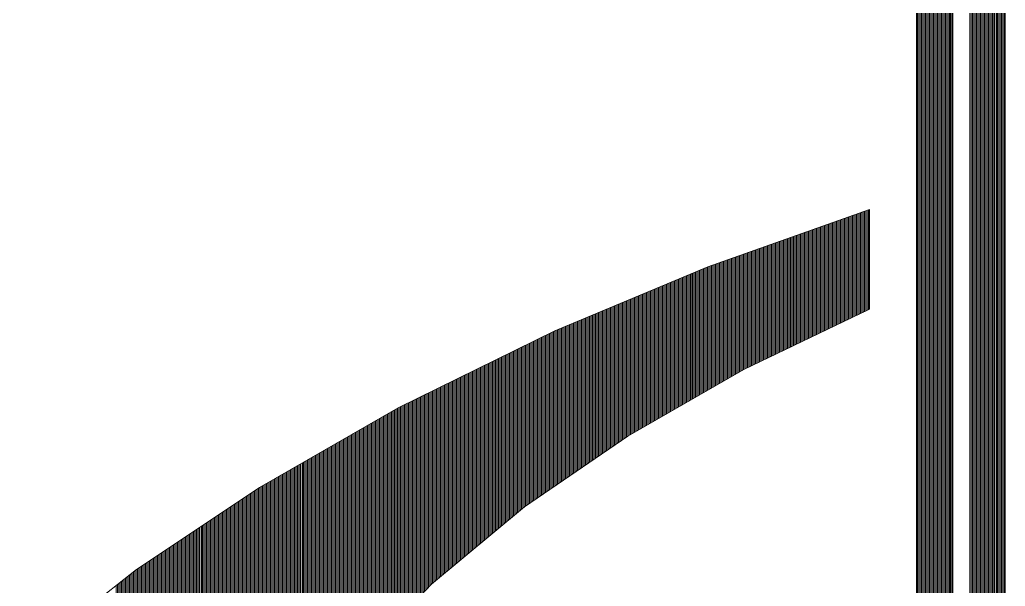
# Model space of a CAD drawing. Header units: millimetres. Extents: x -753 to 90, y 56274 to 56868.
# Drawn here: x -32.665 to -28.773, y 56343.199 to 56345.438 of the extents above; entities that cross this region are included whole.
import ezdxf

# ---------------------------------------------------------------- set-up
doc = ezdxf.new("R2010")
doc.units = ezdxf.units.MM
doc.linetypes.add('XKITLINE00', pattern=[0])
doc.layers.add('Outro tipo de objeto', color=7, linetype='Continuous', lineweight=0)

msp = doc.modelspace()

# ---------------------------------------------------------------- linework, layer by layer
at = {"layer": 'Outro tipo de objeto', "color": 5, "linetype": 'XKITLINE00', "lineweight": 0}
for p, q in [((-28.8139, 56338.9172), (-28.8139, 56351.4859)), ((-28.8086, 56338.9181), (-28.8086, 56351.4889)), ((-28.8034, 56338.919), (-28.8034, 56351.492)), ((-28.7982, 56338.9199), (-28.7982, 56351.495)), ((-28.7929, 56338.9208), (-28.7929, 56351.498)), ((-28.7877, 56338.9217), (-28.7877, 56351.5011)), ((-28.7824, 56338.9226), (-28.7824, 56351.5041)), ((-28.7772, 56338.9235), (-28.7772, 56351.5071)), ((-28.7733, 56351.5094), (-28.7733, 56338.9242)), ((-28.8821, 56338.9057), (-28.8821, 56351.4464)), ((-28.8769, 56338.9066), (-28.8769, 56351.4494)), ((-28.8716, 56338.9075), (-28.8716, 56351.4525)), ((-28.8664, 56338.9083), (-28.8664, 56351.4555)), ((-28.8611, 56338.9092), (-28.8611, 56351.4586)), ((-28.8559, 56338.9101), (-28.8559, 56351.4616)), ((-28.8506, 56338.911), (-28.8506, 56351.4646)), ((-28.8454, 56338.9118), (-28.8454, 56351.4677)), ((-28.8401, 56338.9127), (-28.8401, 56351.4707)), ((-28.8349, 56338.9136), (-28.8349, 56351.4737)), ((-28.8296, 56338.9145), (-28.8296, 56351.4768)), ((-28.8244, 56338.9154), (-28.8244, 56351.4798)), ((-28.8191, 56338.9163), (-28.8191, 56351.4828)), ((-28.9136, 56351.4282), (-28.9136, 56338.9006)), ((-28.9083, 56338.9014), (-28.9083, 56351.4312)), ((-28.9031, 56338.9023), (-28.9031, 56351.4343)), ((-28.8978, 56338.9031), (-28.8978, 56351.4373)), ((-28.8926, 56338.904), (-28.8926, 56351.4403)), ((-28.8874, 56338.9049), (-28.8874, 56351.4434)), ((-29.0152, 56338.8845), (-29.0152, 56351.3694)), ((-29.0099, 56338.8853), (-29.0099, 56351.3724)), ((-29.0047, 56338.8861), (-29.0047, 56351.3755)), ((-28.9994, 56338.8869), (-28.9994, 56351.3785)), ((-28.9942, 56338.8877), (-28.9942, 56351.3815)), ((-28.989, 56338.8885), (-28.989, 56351.3846)), ((-28.9837, 56338.8894), (-28.9837, 56351.3876)), ((-28.9798, 56351.3899), (-28.9798, 56338.89)), ((-29.0834, 56338.8742), (-29.0834, 56351.3299)), ((-29.0782, 56338.875), (-29.0782, 56351.333)), ((-29.0729, 56338.8758), (-29.0729, 56351.336)), ((-29.0677, 56338.8765), (-29.0677, 56351.339)), ((-29.0624, 56338.8773), (-29.0624, 56351.3421)), ((-29.0572, 56338.8781), (-29.0572, 56351.3451)), ((-29.0519, 56338.8789), (-29.0519, 56351.3481)), ((-29.0467, 56338.8797), (-29.0467, 56351.3512)), ((-29.0414, 56338.8805), (-29.0414, 56351.3542)), ((-29.0362, 56338.8813), (-29.0362, 56351.3573)), ((-29.0309, 56338.8821), (-29.0309, 56351.3603)), ((-29.0257, 56338.8829), (-29.0257, 56351.3633)), ((-29.0204, 56338.8837), (-29.0204, 56351.3664)), ((-29.1234, 56351.3068), (-29.1234, 56338.8684)), ((-29.1201, 56338.8665), (-29.1201, 56351.3087)), ((-29.1149, 56338.8696), (-29.1149, 56351.3117)), ((-29.1096, 56338.8703), (-29.1096, 56351.3147)), ((-29.1044, 56338.8711), (-29.1044, 56351.3178)), ((-29.0991, 56338.8719), (-29.0991, 56351.3208)), ((-29.0939, 56338.8727), (-29.0939, 56351.3239)), ((-29.0886, 56338.8734), (-29.0886, 56351.3269))]:
    msp.add_line(p, q, dxfattribs=at)
at = {"layer": 'Outro tipo de objeto', "color": 1, "linetype": 'XKITLINE00', "lineweight": 0}
for p, q in [((-29.9483, 56344.4611), (-29.3092, 56344.6875)), ((-29.3452, 56344.2765), (-29.3452, 56344.6747)), ((-29.3452, 56344.6747), (-29.3452, 56344.6747)), ((-29.34, 56344.2791), (-29.34, 56344.6766)), ((-29.3347, 56344.2816), (-29.3347, 56344.6784)), ((-29.3295, 56344.2841), (-29.3295, 56344.6803)), ((-29.3243, 56344.2866), (-29.3243, 56344.6821)), ((-29.319, 56344.2891), (-29.319, 56344.684)), ((-29.3138, 56344.2916), (-29.3138, 56344.6859)), ((-29.3138, 56344.6859), (-29.3138, 56344.6859)), ((-29.3092, 56344.6875), (-29.3092, 56344.2938)), ((-29.3092, 56344.6875), (-29.3092, 56344.2938)), ((-29.4554, 56344.2236), (-29.4554, 56344.6357)), ((-29.4502, 56344.2261), (-29.4502, 56344.6375)), ((-29.4502, 56344.6375), (-29.4502, 56344.6375)), ((-29.4449, 56344.2287), (-29.4449, 56344.6394)), ((-29.4397, 56344.2312), (-29.4397, 56344.6412)), ((-29.4344, 56344.2337), (-29.4344, 56344.6431)), ((-29.4292, 56344.2362), (-29.4292, 56344.645)), ((-29.4239, 56344.2387), (-29.4239, 56344.6468)), ((-29.4187, 56344.2413), (-29.4187, 56344.6487)), ((-29.4135, 56344.2438), (-29.4135, 56344.6505)), ((-29.4082, 56344.2463), (-29.4082, 56344.6524)), ((-29.403, 56344.2488), (-29.403, 56344.6543)), ((-29.3977, 56344.2513), (-29.3977, 56344.6561)), ((-29.3925, 56344.2539), (-29.3925, 56344.658)), ((-29.3872, 56344.2564), (-29.3872, 56344.6598)), ((-29.382, 56344.2589), (-29.382, 56344.6617)), ((-29.3767, 56344.2614), (-29.3767, 56344.6636)), ((-29.3715, 56344.2639), (-29.3715, 56344.6654)), ((-29.3662, 56344.2665), (-29.3662, 56344.6673)), ((-29.361, 56344.269), (-29.361, 56344.6691)), ((-29.3557, 56344.2715), (-29.3557, 56344.671)), ((-29.3505, 56344.274), (-29.3505, 56344.6728)), ((-29.5656, 56344.1707), (-29.5656, 56344.5966)), ((-29.5656, 56344.5966), (-29.5656, 56344.5966)), ((-29.5604, 56344.1732), (-29.5604, 56344.5985)), ((-29.5604, 56344.5985), (-29.5604, 56344.5985)), ((-29.5551, 56344.1758), (-29.5551, 56344.6004)), ((-29.5499, 56344.1783), (-29.5499, 56344.6022)), ((-29.5446, 56344.1808), (-29.5446, 56344.6041)), ((-29.5446, 56344.6041), (-29.5446, 56344.6041)), ((-29.5394, 56344.1833), (-29.5394, 56344.6059)), ((-29.5341, 56344.1858), (-29.5341, 56344.6078)), ((-29.5289, 56344.1884), (-29.5289, 56344.6096)), ((-29.5236, 56344.1909), (-29.5236, 56344.6115)), ((-29.5184, 56344.1934), (-29.5184, 56344.6134)), ((-29.5131, 56344.1959), (-29.5131, 56344.6152)), ((-29.5079, 56344.1984), (-29.5079, 56344.6171)), ((-29.5026, 56344.201), (-29.5026, 56344.6189)), ((-29.4974, 56344.2035), (-29.4974, 56344.6208)), ((-29.4922, 56344.206), (-29.4922, 56344.6227)), ((-29.4869, 56344.2085), (-29.4869, 56344.6245)), ((-29.4817, 56344.211), (-29.4817, 56344.6264)), ((-29.4764, 56344.2136), (-29.4764, 56344.6282)), ((-29.4712, 56344.2161), (-29.4712, 56344.6301)), ((-29.4659, 56344.2186), (-29.4659, 56344.632)), ((-29.4607, 56344.2211), (-29.4607, 56344.6338)), ((-29.6705, 56344.1203), (-29.6705, 56344.5595)), ((-29.6653, 56344.1229), (-29.6653, 56344.5613)), ((-29.6601, 56344.1254), (-29.6601, 56344.5632)), ((-29.6548, 56344.1279), (-29.6548, 56344.565)), ((-29.6496, 56344.1304), (-29.6496, 56344.5669)), ((-29.6443, 56344.1329), (-29.6443, 56344.5688)), ((-29.6391, 56344.1355), (-29.6391, 56344.5706)), ((-29.6338, 56344.138), (-29.6338, 56344.5725)), ((-29.6286, 56344.1405), (-29.6286, 56344.5743)), ((-29.6233, 56344.143), (-29.6233, 56344.5762)), ((-29.6181, 56344.1455), (-29.6181, 56344.578)), ((-29.6128, 56344.1481), (-29.6128, 56344.5799)), ((-29.6076, 56344.1506), (-29.6076, 56344.5818)), ((-29.6076, 56344.5818), (-29.6076, 56344.5818)), ((-29.6023, 56344.1531), (-29.6023, 56344.5836)), ((-29.5971, 56344.1556), (-29.5971, 56344.5855)), ((-29.5971, 56344.5855), (-29.5971, 56344.5855)), ((-29.5918, 56344.1581), (-29.5918, 56344.5873)), ((-29.5918, 56344.5873), (-29.5918, 56344.5873)), ((-29.5866, 56344.1606), (-29.5866, 56344.5892)), ((-29.5814, 56344.1632), (-29.5814, 56344.5911)), ((-29.5761, 56344.1657), (-29.5761, 56344.5929)), ((-29.5709, 56344.1682), (-29.5709, 56344.5948)), ((-29.7807, 56344.0674), (-29.7807, 56344.5204)), ((-29.7755, 56344.07), (-29.7755, 56344.5223)), ((-29.7702, 56344.0725), (-29.7702, 56344.5241)), ((-29.765, 56344.075), (-29.765, 56344.526)), ((-29.7597, 56344.0775), (-29.7597, 56344.5279)), ((-29.7545, 56344.08), (-29.7545, 56344.5297)), ((-29.7493, 56344.0826), (-29.7493, 56344.5316)), ((-29.744, 56344.0851), (-29.744, 56344.5334)), ((-29.7388, 56344.0876), (-29.7388, 56344.5353)), ((-29.7388, 56344.5353), (-29.7388, 56344.5353)), ((-29.7335, 56344.0901), (-29.7335, 56344.5371)), ((-29.7283, 56344.0926), (-29.7283, 56344.539)), ((-29.7283, 56344.539), (-29.7283, 56344.539)), ((-29.723, 56344.0951), (-29.723, 56344.5409)), ((-29.7178, 56344.0977), (-29.7178, 56344.5427)), ((-29.7125, 56344.1002), (-29.7125, 56344.5446)), ((-29.7073, 56344.1027), (-29.7073, 56344.5464)), ((-29.702, 56344.1052), (-29.702, 56344.5483)), ((-29.6968, 56344.1077), (-29.6968, 56344.5502)), ((-29.6915, 56344.1103), (-29.6915, 56344.552)), ((-29.6863, 56344.1128), (-29.6863, 56344.5539)), ((-29.681, 56344.1153), (-29.681, 56344.5557)), ((-29.6758, 56344.1178), (-29.6758, 56344.5576)), ((-29.8909, 56344.0065), (-29.8909, 56344.4814)), ((-29.8857, 56344.0095), (-29.8857, 56344.4832)), ((-29.8804, 56344.0125), (-29.8804, 56344.4851)), ((-29.8804, 56344.4851), (-29.8804, 56344.4851)), ((-29.8752, 56344.0155), (-29.8752, 56344.487)), ((-29.8699, 56344.0186), (-29.8699, 56344.4888)), ((-29.8647, 56344.0216), (-29.8647, 56344.4907)), ((-29.8594, 56344.0246), (-29.8594, 56344.4925)), ((-29.8542, 56344.0276), (-29.8542, 56344.4944)), ((-29.8489, 56344.0306), (-29.8489, 56344.4963)), ((-29.8437, 56344.0336), (-29.8437, 56344.4981)), ((-29.8437, 56344.4981), (-29.8437, 56344.4981)), ((-29.8385, 56344.0366), (-29.8385, 56344.5)), ((-29.8332, 56344.0396), (-29.8332, 56344.5018)), ((-29.828, 56344.0426), (-29.828, 56344.5037)), ((-29.8227, 56344.0456), (-29.8227, 56344.5055)), ((-29.8175, 56344.0487), (-29.8175, 56344.5074)), ((-29.8122, 56344.0517), (-29.8122, 56344.5093)), ((-29.8122, 56344.5093), (-29.8122, 56344.5093)), ((-29.807, 56344.0547), (-29.807, 56344.5111)), ((-29.807, 56344.5111), (-29.807, 56344.5111)), ((-29.8017, 56344.0574), (-29.8017, 56344.513)), ((-29.7965, 56344.0599), (-29.7965, 56344.5148)), ((-29.7965, 56344.5148), (-29.7965, 56344.5148)), ((-29.7912, 56344.0624), (-29.7912, 56344.5167)), ((-29.786, 56344.0649), (-29.786, 56344.5186)), ((-29.786, 56344.5186), (-29.786, 56344.5186)), ((-30.5521, 56344.2081), (-29.9483, 56344.4611)), ((-29.9959, 56343.9463), (-29.9959, 56344.4411)), ((-29.9906, 56343.9493), (-29.9906, 56344.4433)), ((-29.9906, 56344.4433), (-29.9906, 56344.4433)), ((-29.9854, 56343.9523), (-29.9854, 56344.4455)), ((-29.9801, 56343.9554), (-29.9801, 56344.4477)), ((-29.9749, 56343.9584), (-29.9749, 56344.4499)), ((-29.9696, 56343.9614), (-29.9696, 56344.4521)), ((-29.9644, 56343.9644), (-29.9644, 56344.4543)), ((-29.9591, 56343.9674), (-29.9591, 56344.4565)), ((-29.9539, 56343.9704), (-29.9539, 56344.4587)), ((-29.9486, 56343.9734), (-29.9486, 56344.4609)), ((-29.9434, 56343.9764), (-29.9434, 56344.4628)), ((-29.9381, 56343.9794), (-29.9381, 56344.4647)), ((-29.9329, 56343.9824), (-29.9329, 56344.4665)), ((-29.9329, 56344.4665), (-29.9329, 56344.4665)), ((-29.9276, 56343.9855), (-29.9276, 56344.4684)), ((-29.9224, 56343.9885), (-29.9224, 56344.4702)), ((-29.9172, 56343.9915), (-29.9172, 56344.4721)), ((-29.9119, 56343.9945), (-29.9119, 56344.4739)), ((-29.9067, 56343.9975), (-29.9067, 56344.4758)), ((-29.9014, 56344.0005), (-29.9014, 56344.4777)), ((-29.8962, 56344.0035), (-29.8962, 56344.4795)), ((-30.0851, 56343.8952), (-30.0851, 56344.4038)), ((-30.0798, 56343.8982), (-30.0798, 56344.406)), ((-30.0746, 56343.9012), (-30.0746, 56344.4082)), ((-30.0693, 56343.9042), (-30.0693, 56344.4103)), ((-30.0641, 56343.9072), (-30.0641, 56344.4125)), ((-30.0588, 56343.9102), (-30.0588, 56344.4147)), ((-30.0536, 56343.9132), (-30.0536, 56344.4169)), ((-30.0483, 56343.9162), (-30.0483, 56344.4191)), ((-30.0431, 56343.9192), (-30.0431, 56344.4213)), ((-30.0378, 56343.9223), (-30.0378, 56344.4235)), ((-30.0326, 56343.9253), (-30.0326, 56344.4257)), ((-30.0273, 56343.9283), (-30.0273, 56344.4279)), ((-30.0221, 56343.9313), (-30.0221, 56344.4301)), ((-30.0168, 56343.9343), (-30.0168, 56344.4323)), ((-30.0116, 56343.9373), (-30.0116, 56344.4345)), ((-30.0064, 56343.9403), (-30.0064, 56344.4367)), ((-30.0011, 56343.9433), (-30.0011, 56344.4389)), ((-30.1795, 56343.841), (-30.1795, 56344.3642)), ((-30.1743, 56343.844), (-30.1743, 56344.3664)), ((-30.169, 56343.847), (-30.169, 56344.3686)), ((-30.1638, 56343.85), (-30.1638, 56344.3708)), ((-30.1585, 56343.853), (-30.1585, 56344.373)), ((-30.1533, 56343.856), (-30.1533, 56344.3752)), ((-30.148, 56343.8591), (-30.148, 56344.3774)), ((-30.148, 56344.3774), (-30.148, 56344.3774)), ((-30.1428, 56343.8621), (-30.1428, 56344.3796)), ((-30.1375, 56343.8651), (-30.1375, 56344.3818)), ((-30.1323, 56343.8681), (-30.1323, 56344.384)), ((-30.127, 56343.8711), (-30.127, 56344.3862)), ((-30.1218, 56343.8741), (-30.1218, 56344.3884)), ((-30.1165, 56343.8771), (-30.1165, 56344.3906)), ((-30.1113, 56343.8801), (-30.1113, 56344.3928)), ((-30.106, 56343.8831), (-30.106, 56344.395)), ((-30.1008, 56343.8861), (-30.1008, 56344.3972)), ((-30.0955, 56343.8892), (-30.0955, 56344.3994)), ((-30.0903, 56343.8922), (-30.0903, 56344.4016)), ((-30.2739, 56343.7857), (-30.2739, 56344.3246)), ((-30.2687, 56343.7893), (-30.2687, 56344.3268)), ((-30.2635, 56343.7928), (-30.2635, 56344.329)), ((-30.2582, 56343.7959), (-30.2582, 56344.3312)), ((-30.253, 56343.7989), (-30.253, 56344.3334)), ((-30.2477, 56343.8019), (-30.2477, 56344.3356)), ((-30.2425, 56343.8049), (-30.2425, 56344.3378)), ((-30.2372, 56343.8079), (-30.2372, 56344.34)), ((-30.232, 56343.8109), (-30.232, 56344.3422)), ((-30.2267, 56343.8139), (-30.2267, 56344.3444)), ((-30.2215, 56343.8169), (-30.2215, 56344.3466)), ((-30.2162, 56343.8199), (-30.2162, 56344.3488)), ((-30.211, 56343.8229), (-30.211, 56344.351)), ((-30.2057, 56343.826), (-30.2057, 56344.3532)), ((-30.2005, 56343.829), (-30.2005, 56344.3554)), ((-30.2005, 56344.3554), (-30.2005, 56344.3554)), ((-30.1952, 56343.832), (-30.1952, 56344.3576)), ((-30.19, 56343.835), (-30.19, 56344.3598)), ((-30.1847, 56343.838), (-30.1847, 56344.362)), ((-30.3631, 56343.7244), (-30.3631, 56344.2872)), ((-30.3579, 56343.728), (-30.3579, 56344.2894)), ((-30.3526, 56343.7316), (-30.3526, 56344.2916)), ((-30.3474, 56343.7352), (-30.3474, 56344.2938)), ((-30.3422, 56343.7388), (-30.3422, 56344.296)), ((-30.3369, 56343.7424), (-30.3369, 56344.2982)), ((-30.3369, 56344.2982), (-30.3369, 56344.2982)), ((-30.3317, 56343.746), (-30.3317, 56344.3004)), ((-30.3264, 56343.7496), (-30.3264, 56344.3026)), ((-30.3212, 56343.7532), (-30.3212, 56344.3048)), ((-30.3159, 56343.7569), (-30.3159, 56344.307)), ((-30.3107, 56343.7605), (-30.3107, 56344.3092)), ((-30.3054, 56343.7641), (-30.3054, 56344.3114)), ((-30.3002, 56343.7677), (-30.3002, 56344.3136)), ((-30.2949, 56343.7713), (-30.2949, 56344.3158)), ((-30.2897, 56343.7749), (-30.2897, 56344.318)), ((-30.2844, 56343.7785), (-30.2844, 56344.3202)), ((-30.2792, 56343.7821), (-30.2792, 56344.3224)), ((-29.3092, 56344.2938), (-29.8052, 56344.0557)), ((-30.4576, 56343.6596), (-30.4576, 56344.2477)), ((-30.4523, 56343.6632), (-30.4523, 56344.2499)), ((-30.4471, 56343.6668), (-30.4471, 56344.2521)), ((-30.4418, 56343.6704), (-30.4418, 56344.2543)), ((-30.4366, 56343.674), (-30.4366, 56344.2565)), ((-30.4366, 56344.2565), (-30.4366, 56344.2565)), ((-30.4314, 56343.6776), (-30.4314, 56344.2587)), ((-30.4261, 56343.6812), (-30.4261, 56344.2609)), ((-30.4209, 56343.6848), (-30.4209, 56344.2631)), ((-30.4156, 56343.6884), (-30.4156, 56344.2653)), ((-30.4104, 56343.692), (-30.4104, 56344.2675)), ((-30.4051, 56343.6956), (-30.4051, 56344.2697)), ((-30.3999, 56343.6992), (-30.3999, 56344.2719)), ((-30.3946, 56343.7028), (-30.3946, 56344.2741)), ((-30.3894, 56343.7064), (-30.3894, 56344.2763)), ((-30.3841, 56343.71), (-30.3841, 56344.2784)), ((-30.3789, 56343.7136), (-30.3789, 56344.2806)), ((-30.3736, 56343.7172), (-30.3736, 56344.2828)), ((-30.3684, 56343.7208), (-30.3684, 56344.285)), ((-31.1707, 56343.904), (-30.5521, 56344.2081)), ((-30.552, 56343.5948), (-30.552, 56344.2081)), ((-30.5468, 56343.5984), (-30.5468, 56344.2103)), ((-30.5415, 56343.602), (-30.5415, 56344.2125)), ((-30.5363, 56343.6056), (-30.5363, 56344.2147)), ((-30.531, 56343.6092), (-30.531, 56344.2169)), ((-30.5258, 56343.6128), (-30.5258, 56344.2191)), ((-30.5205, 56343.6164), (-30.5205, 56344.2213)), ((-30.5153, 56343.62), (-30.5153, 56344.2235)), ((-30.5101, 56343.6236), (-30.5101, 56344.2257)), ((-30.5048, 56343.6272), (-30.5048, 56344.2279)), ((-30.4996, 56343.6308), (-30.4996, 56344.2301)), ((-30.4943, 56343.6344), (-30.4943, 56344.2323)), ((-30.4891, 56343.638), (-30.4891, 56344.2345)), ((-30.4838, 56343.6416), (-30.4838, 56344.2367)), ((-30.4786, 56343.6452), (-30.4786, 56344.2389)), ((-30.4733, 56343.6488), (-30.4733, 56344.2411)), ((-30.4681, 56343.6524), (-30.4681, 56344.2433)), ((-30.4628, 56343.656), (-30.4628, 56344.2455)), ((-30.6307, 56343.5408), (-30.6307, 56344.1694)), ((-30.6255, 56343.5444), (-30.6255, 56344.172)), ((-30.6202, 56343.548), (-30.6202, 56344.1746)), ((-30.6202, 56344.1746), (-30.6202, 56344.1746)), ((-30.615, 56343.5516), (-30.615, 56344.1772)), ((-30.6097, 56343.5552), (-30.6097, 56344.1797)), ((-30.6045, 56343.5588), (-30.6045, 56344.1823)), ((-30.5993, 56343.5624), (-30.5993, 56344.1849)), ((-30.594, 56343.566), (-30.594, 56344.1875)), ((-30.5888, 56343.5696), (-30.5888, 56344.1901)), ((-30.5835, 56343.5732), (-30.5835, 56344.1926)), ((-30.5783, 56343.5768), (-30.5783, 56344.1952)), ((-30.573, 56343.5804), (-30.573, 56344.1978)), ((-30.5678, 56343.584), (-30.5678, 56344.2004)), ((-30.5625, 56343.5876), (-30.5625, 56344.203)), ((-30.5625, 56344.203), (-30.5625, 56344.203)), ((-30.5573, 56343.5912), (-30.5573, 56344.2055)), ((-30.7094, 56343.4813), (-30.7094, 56344.1307)), ((-30.7094, 56344.1307), (-30.7094, 56344.1307)), ((-30.7042, 56343.4856), (-30.7042, 56344.1333)), ((-30.7042, 56344.1333), (-30.7042, 56344.1333)), ((-30.6989, 56343.49), (-30.6989, 56344.1359)), ((-30.6937, 56343.4944), (-30.6937, 56344.1385)), ((-30.6937, 56344.1385), (-30.6937, 56344.1385)), ((-30.6885, 56343.4987), (-30.6885, 56344.141)), ((-30.6832, 56343.5031), (-30.6832, 56344.1436)), ((-30.6832, 56344.1436), (-30.6832, 56344.1436)), ((-30.678, 56343.5075), (-30.678, 56344.1462)), ((-30.6727, 56343.5119), (-30.6727, 56344.1488)), ((-30.6675, 56343.5156), (-30.6675, 56344.1514)), ((-30.6622, 56343.5192), (-30.6622, 56344.1539)), ((-30.657, 56343.5228), (-30.657, 56344.1565)), ((-30.6517, 56343.5264), (-30.6517, 56344.1591)), ((-30.6517, 56344.1591), (-30.6517, 56344.1591)), ((-30.6465, 56343.53), (-30.6465, 56344.1617)), ((-30.6412, 56343.5336), (-30.6412, 56344.1643)), ((-30.636, 56343.5372), (-30.636, 56344.1668)), ((-30.7881, 56343.4156), (-30.7881, 56344.092)), ((-30.7829, 56343.42), (-30.7829, 56344.0946)), ((-30.7776, 56343.4244), (-30.7776, 56344.0972)), ((-30.7724, 56343.4288), (-30.7724, 56344.0998)), ((-30.7672, 56343.4331), (-30.7672, 56344.1024)), ((-30.7672, 56344.1024), (-30.7672, 56344.1024)), ((-30.7619, 56343.4375), (-30.7619, 56344.1049)), ((-30.7567, 56343.4419), (-30.7567, 56344.1075)), ((-30.7514, 56343.4463), (-30.7514, 56344.1101)), ((-30.7462, 56343.4506), (-30.7462, 56344.1127)), ((-30.7462, 56344.1127), (-30.7462, 56344.1127)), ((-30.7409, 56343.455), (-30.7409, 56344.1153)), ((-30.7357, 56343.4594), (-30.7357, 56344.1178)), ((-30.7304, 56343.4638), (-30.7304, 56344.1204)), ((-30.7252, 56343.4681), (-30.7252, 56344.123)), ((-30.7199, 56343.4725), (-30.7199, 56344.1256)), ((-30.7147, 56343.4769), (-30.7147, 56344.1282)), ((-30.8668, 56343.35), (-30.8668, 56344.0533)), ((-30.8616, 56343.3544), (-30.8616, 56344.0559)), ((-30.8564, 56343.3588), (-30.8564, 56344.0585)), ((-30.8511, 56343.3632), (-30.8511, 56344.0611)), ((-30.8459, 56343.3675), (-30.8459, 56344.0637)), ((-30.8406, 56343.3719), (-30.8406, 56344.0662)), ((-30.8354, 56343.3763), (-30.8354, 56344.0688)), ((-30.8301, 56343.3807), (-30.8301, 56344.0714)), ((-30.8249, 56343.385), (-30.8249, 56344.074)), ((-30.8196, 56343.3894), (-30.8196, 56344.0766)), ((-30.8144, 56343.3938), (-30.8144, 56344.0791)), ((-30.8144, 56344.0791), (-30.8144, 56344.0791)), ((-30.8091, 56343.3982), (-30.8091, 56344.0817)), ((-30.8039, 56343.4025), (-30.8039, 56344.0843)), ((-30.7986, 56343.4069), (-30.7986, 56344.0869)), ((-30.7934, 56343.4113), (-30.7934, 56344.0895)), ((-29.8052, 56344.0557), (-30.2635, 56343.7928)), ((-30.9455, 56343.2844), (-30.9455, 56344.0147)), ((-30.9403, 56343.2888), (-30.9403, 56344.0172)), ((-30.9351, 56343.2932), (-30.9351, 56344.0198)), ((-30.9298, 56343.2976), (-30.9298, 56344.0224)), ((-30.9246, 56343.3019), (-30.9246, 56344.025)), ((-30.9193, 56343.3063), (-30.9193, 56344.0276)), ((-30.9193, 56344.0276), (-30.9193, 56344.0276)), ((-30.9141, 56343.3107), (-30.9141, 56344.0301)), ((-30.9141, 56344.0301), (-30.9141, 56344.0301)), ((-30.9088, 56343.3151), (-30.9088, 56344.0327)), ((-30.9036, 56343.3194), (-30.9036, 56344.0353)), ((-30.9036, 56344.0353), (-30.9036, 56344.0353)), ((-30.8983, 56343.3238), (-30.8983, 56344.0379)), ((-30.8931, 56343.3282), (-30.8931, 56344.0405)), ((-30.8931, 56344.0405), (-30.8931, 56344.0405)), ((-30.8878, 56343.3325), (-30.8878, 56344.043)), ((-30.8878, 56344.043), (-30.8878, 56344.043)), ((-30.8826, 56343.3369), (-30.8826, 56344.0456)), ((-30.8773, 56343.3413), (-30.8773, 56344.0482)), ((-30.8773, 56344.0482), (-30.8773, 56344.0482)), ((-30.8721, 56343.3457), (-30.8721, 56344.0508)), ((-31.0243, 56343.2188), (-31.0243, 56343.976)), ((-31.0243, 56343.976), (-31.0243, 56343.976)), ((-31.019, 56343.2232), (-31.019, 56343.9785)), ((-31.0138, 56343.2276), (-31.0138, 56343.9811)), ((-31.0085, 56343.232), (-31.0085, 56343.9837)), ((-31.0033, 56343.2363), (-31.0033, 56343.9863)), ((-30.998, 56343.2407), (-30.998, 56343.9889)), ((-30.9928, 56343.2451), (-30.9928, 56343.9914)), ((-30.9928, 56343.9914), (-30.9928, 56343.9914)), ((-30.9875, 56343.2495), (-30.9875, 56343.994)), ((-30.9875, 56343.994), (-30.9875, 56343.994)), ((-30.9875, 56343.994), (-30.9875, 56343.994)), ((-30.9823, 56343.2538), (-30.9823, 56343.9966)), ((-30.9823, 56343.9966), (-30.9823, 56343.9966)), ((-30.977, 56343.2582), (-30.977, 56343.9992)), ((-30.977, 56343.9992), (-30.977, 56343.9992)), ((-30.9718, 56343.2626), (-30.9718, 56344.0018)), ((-30.9665, 56343.2669), (-30.9665, 56344.0043)), ((-30.9613, 56343.2713), (-30.9613, 56344.0069)), ((-30.956, 56343.2757), (-30.956, 56344.0095)), ((-30.956, 56344.0095), (-30.956, 56344.0095)), ((-30.9508, 56343.2801), (-30.9508, 56344.0121)), ((-31.103, 56343.1397), (-31.103, 56343.9373)), ((-31.0977, 56343.1451), (-31.0977, 56343.9399)), ((-31.0925, 56343.1506), (-31.0925, 56343.9424)), ((-31.0925, 56343.9424), (-31.0925, 56343.9424)), ((-31.0872, 56343.1561), (-31.0872, 56343.945)), ((-31.082, 56343.1616), (-31.082, 56343.9476)), ((-31.0767, 56343.167), (-31.0767, 56343.9502)), ((-31.0715, 56343.1725), (-31.0715, 56343.9528)), ((-31.0715, 56343.9528), (-31.0715, 56343.9528)), ((-31.0662, 56343.178), (-31.0662, 56343.9553)), ((-31.0662, 56343.9553), (-31.0662, 56343.9553)), ((-31.061, 56343.1835), (-31.061, 56343.9579)), ((-31.061, 56343.9579), (-31.061, 56343.9579)), ((-31.0557, 56343.1889), (-31.0557, 56343.9605)), ((-31.0557, 56343.9605), (-31.0557, 56343.9605)), ((-31.0505, 56343.1944), (-31.0505, 56343.9631)), ((-31.0452, 56343.1999), (-31.0452, 56343.9656)), ((-31.04, 56343.2054), (-31.04, 56343.9682)), ((-31.0347, 56343.2101), (-31.0347, 56343.9708)), ((-31.0295, 56343.2145), (-31.0295, 56343.9734)), ((-31.0295, 56343.9734), (-31.0295, 56343.9734)), ((-31.0295, 56343.9734), (-31.0295, 56343.9734)), ((-31.7174, 56343.5899), (-31.1707, 56343.904)), ((-31.1817, 56343.0576), (-31.1817, 56343.8977)), ((-31.1817, 56343.8977), (-31.1817, 56343.8977)), ((-31.1764, 56343.063), (-31.1764, 56343.9007)), ((-31.1712, 56343.0685), (-31.1712, 56343.9037)), ((-31.1659, 56343.074), (-31.1659, 56343.9063)), ((-31.1659, 56343.9063), (-31.1659, 56343.9063)), ((-31.1607, 56343.0795), (-31.1607, 56343.9089)), ((-31.1607, 56343.9089), (-31.1607, 56343.9089)), ((-31.1554, 56343.0849), (-31.1554, 56343.9115)), ((-31.1554, 56343.9115), (-31.1554, 56343.9115)), ((-31.1502, 56343.0904), (-31.1502, 56343.9141)), ((-31.1449, 56343.0959), (-31.1449, 56343.9166)), ((-31.1449, 56343.9166), (-31.1449, 56343.9166)), ((-31.1397, 56343.1014), (-31.1397, 56343.9192)), ((-31.1344, 56343.1068), (-31.1344, 56343.9218)), ((-31.1292, 56343.1123), (-31.1292, 56343.9244)), ((-31.1239, 56343.1178), (-31.1239, 56343.927)), ((-31.1187, 56343.1233), (-31.1187, 56343.9295)), ((-31.1135, 56343.1287), (-31.1135, 56343.9321)), ((-31.1135, 56343.9321), (-31.1135, 56343.9321)), ((-31.1082, 56343.1342), (-31.1082, 56343.9347)), ((-31.2499, 56342.9864), (-31.2499, 56343.8585)), ((-31.2499, 56343.8585), (-31.2499, 56343.8585)), ((-31.2499, 56343.8585), (-31.2499, 56343.8585)), ((-31.2446, 56342.9919), (-31.2446, 56343.8615)), ((-31.2446, 56343.8615), (-31.2446, 56343.8615)), ((-31.2446, 56343.8615), (-31.2446, 56343.8615)), ((-31.2394, 56342.9974), (-31.2394, 56343.8645)), ((-31.2341, 56343.0028), (-31.2341, 56343.8675)), ((-31.2341, 56343.8675), (-31.2341, 56343.8675)), ((-31.2289, 56343.0083), (-31.2289, 56343.8705)), ((-31.2289, 56343.8705), (-31.2289, 56343.8705)), ((-31.2236, 56343.0138), (-31.2236, 56343.8736)), ((-31.2236, 56343.8736), (-31.2236, 56343.8736)), ((-31.2236, 56343.8736), (-31.2236, 56343.8736)), ((-31.2184, 56343.0193), (-31.2184, 56343.8766)), ((-31.2131, 56343.0247), (-31.2131, 56343.8796)), ((-31.2131, 56343.8796), (-31.2131, 56343.8796)), ((-31.2131, 56343.8796), (-31.2131, 56343.8796)), ((-31.2079, 56343.0302), (-31.2079, 56343.8826)), ((-31.2079, 56343.8826), (-31.2079, 56343.8826)), ((-31.2079, 56343.8826), (-31.2079, 56343.8826)), ((-31.2026, 56343.0357), (-31.2026, 56343.8856)), ((-31.2026, 56343.8856), (-31.2026, 56343.8856)), ((-31.1974, 56343.0411), (-31.1974, 56343.8886)), ((-31.1974, 56343.8886), (-31.1974, 56343.8886)), ((-31.1922, 56343.0466), (-31.1922, 56343.8916)), ((-31.1869, 56343.0521), (-31.1869, 56343.8947)), ((-31.3181, 56342.9153), (-31.3181, 56343.8193)), ((-31.3128, 56342.9207), (-31.3128, 56343.8223)), ((-31.3128, 56343.8223), (-31.3128, 56343.8223)), ((-31.3076, 56342.9262), (-31.3076, 56343.8253)), ((-31.3023, 56342.9317), (-31.3023, 56343.8283)), ((-31.2971, 56342.9371), (-31.2971, 56343.8314)), ((-31.2971, 56343.8314), (-31.2971, 56343.8314)), ((-31.2918, 56342.9426), (-31.2918, 56343.8344)), ((-31.2918, 56343.8344), (-31.2918, 56343.8344)), ((-31.2866, 56342.9481), (-31.2866, 56343.8374)), ((-31.2814, 56342.9536), (-31.2814, 56343.8404)), ((-31.2814, 56343.8404), (-31.2814, 56343.8404)), ((-31.2761, 56342.959), (-31.2761, 56343.8434)), ((-31.2761, 56343.8434), (-31.2761, 56343.8434)), ((-31.2709, 56342.9645), (-31.2709, 56343.8464)), ((-31.2709, 56343.8464), (-31.2709, 56343.8464)), ((-31.2656, 56342.97), (-31.2656, 56343.8494)), ((-31.2656, 56343.8494), (-31.2656, 56343.8494)), ((-31.2604, 56342.9755), (-31.2604, 56343.8525)), ((-31.2604, 56343.8525), (-31.2604, 56343.8525)), ((-31.2551, 56342.9809), (-31.2551, 56343.8555)), ((-31.2551, 56343.8555), (-31.2551, 56343.8555)), ((-31.3863, 56342.8278), (-31.3863, 56343.7801)), ((-31.381, 56342.835), (-31.381, 56343.7831)), ((-31.381, 56343.7831), (-31.381, 56343.7831)), ((-31.3758, 56342.8422), (-31.3758, 56343.7861)), ((-31.3758, 56343.7861), (-31.3758, 56343.7861)), ((-31.3705, 56342.8494), (-31.3705, 56343.7891)), ((-31.3705, 56343.7891), (-31.3705, 56343.7891)), ((-31.3653, 56342.8566), (-31.3653, 56343.7922)), ((-31.3653, 56343.7922), (-31.3653, 56343.7922)), ((-31.3601, 56342.8638), (-31.3601, 56343.7952)), ((-31.3601, 56343.7952), (-31.3601, 56343.7952)), ((-31.3548, 56342.871), (-31.3548, 56343.7982)), ((-31.3548, 56343.7982), (-31.3548, 56343.7982)), ((-31.3496, 56342.8782), (-31.3496, 56343.8012)), ((-31.3443, 56342.8854), (-31.3443, 56343.8042)), ((-31.3443, 56343.8042), (-31.3443, 56343.8042)), ((-31.3391, 56342.8926), (-31.3391, 56343.8072)), ((-31.3391, 56343.8072), (-31.3391, 56343.8072)), ((-31.3338, 56342.8988), (-31.3338, 56343.8102)), ((-31.3286, 56342.9043), (-31.3286, 56343.8133)), ((-31.3286, 56343.8133), (-31.3286, 56343.8133)), ((-31.3233, 56342.9098), (-31.3233, 56343.8163)), ((-31.3233, 56343.8163), (-31.3233, 56343.8163)), ((-31.3233, 56343.8163), (-31.3233, 56343.8163)), ((-30.2635, 56343.7928), (-30.6717, 56343.5127)), ((-31.4545, 56342.7341), (-31.4545, 56343.7409)), ((-31.4545, 56343.7409), (-31.4545, 56343.7409)), ((-31.4493, 56342.7413), (-31.4493, 56343.7439)), ((-31.4493, 56343.7439), (-31.4493, 56343.7439)), ((-31.444, 56342.7485), (-31.444, 56343.7469)), ((-31.444, 56343.7469), (-31.444, 56343.7469)), ((-31.444, 56343.7469), (-31.444, 56343.7469)), ((-31.4388, 56342.7557), (-31.4388, 56343.75)), ((-31.4388, 56343.75), (-31.4388, 56343.75)), ((-31.4335, 56342.763), (-31.4335, 56343.753)), ((-31.4283, 56342.7702), (-31.4283, 56343.756)), ((-31.4283, 56343.756), (-31.4283, 56343.756)), ((-31.4283, 56343.756), (-31.4283, 56343.756)), ((-31.423, 56342.7774), (-31.423, 56343.759)), ((-31.423, 56343.759), (-31.423, 56343.759)), ((-31.4178, 56342.7846), (-31.4178, 56343.762)), ((-31.4178, 56343.762), (-31.4178, 56343.762)), ((-31.4125, 56342.7918), (-31.4125, 56343.765)), ((-31.4125, 56343.765), (-31.4125, 56343.765)), ((-31.4073, 56342.799), (-31.4073, 56343.768)), ((-31.402, 56342.8062), (-31.402, 56343.7711)), ((-31.3968, 56342.8134), (-31.3968, 56343.7741)), ((-31.3915, 56342.8206), (-31.3915, 56343.7771)), ((-31.5227, 56342.6405), (-31.5227, 56343.7017)), ((-31.5227, 56343.7017), (-31.5227, 56343.7017)), ((-31.5227, 56343.7017), (-31.5227, 56343.7017)), ((-31.5175, 56342.6477), (-31.5175, 56343.7047)), ((-31.5122, 56342.6549), (-31.5122, 56343.7077)), ((-31.5122, 56343.7077), (-31.5122, 56343.7077)), ((-31.507, 56342.6621), (-31.507, 56343.7108)), ((-31.5017, 56342.6693), (-31.5017, 56343.7138)), ((-31.4965, 56342.6765), (-31.4965, 56343.7168)), ((-31.4912, 56342.6837), (-31.4912, 56343.7198)), ((-31.4912, 56343.7198), (-31.4912, 56343.7198)), ((-31.486, 56342.6909), (-31.486, 56343.7228)), ((-31.4807, 56342.6981), (-31.4807, 56343.7258)), ((-31.4755, 56342.7053), (-31.4755, 56343.7288)), ((-31.4702, 56342.7125), (-31.4702, 56343.7319)), ((-31.4702, 56343.7319), (-31.4702, 56343.7319)), ((-31.465, 56342.7197), (-31.465, 56343.7349)), ((-31.4597, 56342.7269), (-31.4597, 56343.7379)), ((-31.4597, 56343.7379), (-31.4597, 56343.7379)), ((-31.5857, 56342.5411), (-31.5857, 56343.6655)), ((-31.5857, 56343.6655), (-31.5857, 56343.6655)), ((-31.5804, 56342.5516), (-31.5804, 56343.6686)), ((-31.5752, 56342.562), (-31.5752, 56343.6716)), ((-31.5752, 56343.6716), (-31.5752, 56343.6716)), ((-31.5699, 56342.5725), (-31.5699, 56343.6746)), ((-31.5647, 56342.5829), (-31.5647, 56343.6776)), ((-31.5594, 56342.5901), (-31.5594, 56343.6806)), ((-31.5594, 56343.6806), (-31.5594, 56343.6806)), ((-31.5542, 56342.5973), (-31.5542, 56343.6836)), ((-31.5489, 56342.6045), (-31.5489, 56343.6866)), ((-31.5437, 56342.6117), (-31.5437, 56343.6897)), ((-31.5385, 56342.6189), (-31.5385, 56343.6927)), ((-31.5385, 56343.6927), (-31.5385, 56343.6927)), ((-31.5332, 56342.6261), (-31.5332, 56343.6957)), ((-31.5332, 56343.6957), (-31.5332, 56343.6957)), ((-31.528, 56342.6333), (-31.528, 56343.6987)), ((-31.6539, 56342.4047), (-31.6539, 56343.6263)), ((-31.6539, 56343.6263), (-31.6539, 56343.6263)), ((-31.6486, 56342.4152), (-31.6486, 56343.6294)), ((-31.6486, 56343.6294), (-31.6486, 56343.6294)), ((-31.6434, 56342.4257), (-31.6434, 56343.6324)), ((-31.6434, 56343.6324), (-31.6434, 56343.6324)), ((-31.6434, 56343.6324), (-31.6434, 56343.6324)), ((-31.6381, 56342.4362), (-31.6381, 56343.6354)), ((-31.6329, 56342.4467), (-31.6329, 56343.6384)), ((-31.6276, 56342.4572), (-31.6276, 56343.6414)), ((-31.6224, 56342.4676), (-31.6224, 56343.6444)), ((-31.6224, 56343.6444), (-31.6224, 56343.6444)), ((-31.6172, 56342.4781), (-31.6172, 56343.6474)), ((-31.6119, 56342.4886), (-31.6119, 56343.6505)), ((-31.6067, 56342.4991), (-31.6067, 56343.6535)), ((-31.6014, 56342.5096), (-31.6014, 56343.6565)), ((-31.6014, 56343.6565), (-31.6014, 56343.6565)), ((-31.5962, 56342.5201), (-31.5962, 56343.6595)), ((-31.5962, 56343.6595), (-31.5962, 56343.6595)), ((-31.5909, 56342.5306), (-31.5909, 56343.6625)), ((-31.5909, 56343.6625), (-31.5909, 56343.6625)), ((-32.2037, 56343.2652), (-31.7174, 56343.5899)), ((-31.7221, 56342.2613), (-31.7221, 56343.5867)), ((-31.7221, 56343.5867), (-31.7221, 56343.5867)), ((-31.7221, 56343.5867), (-31.7221, 56343.5867)), ((-31.7168, 56342.2788), (-31.7168, 56343.5902)), ((-31.7168, 56343.5902), (-31.7168, 56343.5902)), ((-31.7116, 56342.2893), (-31.7116, 56343.5932)), ((-31.7064, 56342.2998), (-31.7064, 56343.5962)), ((-31.7011, 56342.3103), (-31.7011, 56343.5992)), ((-31.6959, 56342.3208), (-31.6959, 56343.6022)), ((-31.6906, 56342.3313), (-31.6906, 56343.6052)), ((-31.6854, 56342.3418), (-31.6854, 56343.6083)), ((-31.6854, 56343.6083), (-31.6854, 56343.6083)), ((-31.6801, 56342.3523), (-31.6801, 56343.6113)), ((-31.6749, 56342.3627), (-31.6749, 56343.6143)), ((-31.6696, 56342.3732), (-31.6696, 56343.6173)), ((-31.6696, 56343.6173), (-31.6696, 56343.6173)), ((-31.6696, 56343.6173), (-31.6696, 56343.6173)), ((-31.6644, 56342.3837), (-31.6644, 56343.6203)), ((-31.6591, 56342.3942), (-31.6591, 56343.6233)), ((-31.7798, 56342.0417), (-31.7798, 56343.5482)), ((-31.7798, 56343.5482), (-31.7798, 56343.5482)), ((-31.7746, 56342.0617), (-31.7746, 56343.5517)), ((-31.7746, 56343.5517), (-31.7746, 56343.5517)), ((-31.7693, 56342.0817), (-31.7693, 56343.5552)), ((-31.7641, 56342.1016), (-31.7641, 56343.5587)), ((-31.7588, 56342.1216), (-31.7588, 56343.5622)), ((-31.7588, 56343.5622), (-31.7588, 56343.5622)), ((-31.7536, 56342.1415), (-31.7536, 56343.5657)), ((-31.7483, 56342.1615), (-31.7483, 56343.5692)), ((-31.7483, 56343.5692), (-31.7483, 56343.5692)), ((-31.7483, 56343.5692), (-31.7483, 56343.5692)), ((-31.7431, 56342.1815), (-31.7431, 56343.5727)), ((-31.7431, 56343.5727), (-31.7431, 56343.5727)), ((-31.7378, 56342.2014), (-31.7378, 56343.5762)), ((-31.7326, 56342.2214), (-31.7326, 56343.5797)), ((-31.7273, 56342.2414), (-31.7273, 56343.5832)), ((-31.8375, 56338.8886), (-31.8375, 56343.5096)), ((-31.8375, 56343.5096), (-31.8375, 56343.5096)), ((-31.8323, 56338.8874), (-31.8323, 56343.5132)), ((-31.827, 56338.8863), (-31.827, 56343.5167)), ((-31.8218, 56338.8851), (-31.8218, 56343.5202)), ((-31.8165, 56338.884), (-31.8165, 56343.5237)), ((-31.8165, 56343.5237), (-31.8165, 56343.5237)), ((-31.8113, 56338.8829), (-31.8113, 56343.5272)), ((-31.806, 56338.8817), (-31.806, 56343.5307)), ((-31.8008, 56338.8806), (-31.8008, 56343.5342)), ((-31.8008, 56343.5342), (-31.8008, 56343.5342)), ((-31.7955, 56341.9819), (-31.7955, 56343.5377)), ((-31.7955, 56343.5377), (-31.7955, 56343.5377)), ((-31.7903, 56342.0018), (-31.7903, 56343.5412)), ((-31.7851, 56342.0218), (-31.7851, 56343.5447)), ((-30.6717, 56343.5127), (-31.0383, 56343.2071)), ((-31.8952, 56338.9011), (-31.8952, 56343.4711)), ((-31.8952, 56343.4711), (-31.8952, 56343.4711)), ((-31.89, 56338.9), (-31.89, 56343.4746)), ((-31.8847, 56338.8988), (-31.8847, 56343.4781)), ((-31.8795, 56338.8977), (-31.8795, 56343.4816)), ((-31.8743, 56338.8966), (-31.8743, 56343.4851)), ((-31.8743, 56343.4851), (-31.8743, 56343.4851)), ((-31.869, 56338.8954), (-31.869, 56343.4886)), ((-31.8638, 56338.8943), (-31.8638, 56343.4921)), ((-31.8638, 56343.4921), (-31.8638, 56343.4921)), ((-31.8585, 56338.8931), (-31.8585, 56343.4956)), ((-31.8533, 56338.892), (-31.8533, 56343.4991)), ((-31.848, 56338.8908), (-31.848, 56343.5026)), ((-31.8428, 56338.8897), (-31.8428, 56343.5061)), ((-31.9582, 56338.9148), (-31.9582, 56343.4291)), ((-31.953, 56338.9137), (-31.953, 56343.4326)), ((-31.9477, 56338.9125), (-31.9477, 56343.4361)), ((-31.9477, 56343.4361), (-31.9477, 56343.4361)), ((-31.9425, 56338.9114), (-31.9425, 56343.4396)), ((-31.9425, 56343.4396), (-31.9425, 56343.4396)), ((-31.9372, 56338.9102), (-31.9372, 56343.4431)), ((-31.932, 56338.9091), (-31.932, 56343.4466)), ((-31.9267, 56338.908), (-31.9267, 56343.4501)), ((-31.9215, 56338.9068), (-31.9215, 56343.4536)), ((-31.9215, 56343.4536), (-31.9215, 56343.4536)), ((-31.9162, 56338.9057), (-31.9162, 56343.4571)), ((-31.9162, 56343.4571), (-31.9162, 56343.4571)), ((-31.911, 56338.9045), (-31.911, 56343.4606)), ((-31.9057, 56338.9034), (-31.9057, 56343.4641)), ((-31.9057, 56343.4641), (-31.9057, 56343.4641)), ((-31.9005, 56338.9023), (-31.9005, 56343.4676)), ((-32.0159, 56338.9273), (-32.0159, 56343.3905)), ((-32.0107, 56338.9262), (-32.0107, 56343.394)), ((-32.0107, 56343.394), (-32.0107, 56343.394)), ((-32.0054, 56338.9251), (-32.0054, 56343.3975)), ((-32.0002, 56338.9239), (-32.0002, 56343.4011)), ((-31.9949, 56338.9228), (-31.9949, 56343.4046)), ((-31.9897, 56338.9216), (-31.9897, 56343.4081)), ((-31.9844, 56338.9205), (-31.9844, 56343.4116)), ((-31.9792, 56338.9194), (-31.9792, 56343.4151)), ((-31.9792, 56343.4151), (-31.9792, 56343.4151)), ((-31.9739, 56338.9182), (-31.9739, 56343.4186)), ((-31.9739, 56343.4186), (-31.9739, 56343.4186)), ((-31.9687, 56338.9171), (-31.9687, 56343.4221)), ((-31.9635, 56338.9159), (-31.9635, 56343.4256)), ((-32.0736, 56338.9399), (-32.0736, 56343.352)), ((-32.0684, 56338.9388), (-32.0684, 56343.3555)), ((-32.0631, 56338.9376), (-32.0631, 56343.359)), ((-32.0579, 56338.9365), (-32.0579, 56343.3625)), ((-32.0526, 56338.9353), (-32.0526, 56343.366)), ((-32.0474, 56338.9342), (-32.0474, 56343.3695)), ((-32.0422, 56338.9331), (-32.0422, 56343.373)), ((-32.0422, 56343.373), (-32.0422, 56343.373)), ((-32.0369, 56338.9319), (-32.0369, 56343.3765)), ((-32.0317, 56338.9308), (-32.0317, 56343.38)), ((-32.0317, 56343.38), (-32.0317, 56343.38)), ((-32.0264, 56338.9296), (-32.0264, 56343.3835)), ((-32.0212, 56338.9285), (-32.0212, 56343.387)), ((-32.1314, 56338.9524), (-32.1314, 56343.3135)), ((-32.1261, 56338.9513), (-32.1261, 56343.317)), ((-32.1209, 56338.9502), (-32.1209, 56343.3205)), ((-32.1156, 56338.949), (-32.1156, 56343.324)), ((-32.1104, 56338.9479), (-32.1104, 56343.3275)), ((-32.1051, 56338.9467), (-32.1051, 56343.331)), ((-32.0999, 56338.9456), (-32.0999, 56343.3345)), ((-32.0946, 56338.9445), (-32.0946, 56343.338)), ((-32.0894, 56338.9433), (-32.0894, 56343.3415)), ((-32.0894, 56343.3415), (-32.0894, 56343.3415)), ((-32.0841, 56338.9422), (-32.0841, 56343.345)), ((-32.0789, 56338.941), (-32.0789, 56343.3485)), ((-32.1891, 56338.965), (-32.1891, 56343.2749)), ((-32.1838, 56338.9639), (-32.1838, 56343.2784)), ((-32.1786, 56338.9627), (-32.1786, 56343.2819)), ((-32.1733, 56338.9616), (-32.1733, 56343.2854)), ((-32.1681, 56338.9604), (-32.1681, 56343.289)), ((-32.1628, 56338.9593), (-32.1628, 56343.2925)), ((-32.1576, 56338.9581), (-32.1576, 56343.296)), ((-32.1523, 56338.957), (-32.1523, 56343.2995)), ((-32.1523, 56343.2995), (-32.1523, 56343.2995)), ((-32.1471, 56338.9559), (-32.1471, 56343.303)), ((-32.1418, 56338.9547), (-32.1418, 56343.3065)), ((-32.1418, 56343.3065), (-32.1418, 56343.3065)), ((-32.1366, 56338.9536), (-32.1366, 56343.31)), ((-32.6648, 56342.9043), (-32.2037, 56343.2652)), ((-32.2415, 56338.9811), (-32.2415, 56343.2356)), ((-32.2363, 56338.9794), (-32.2363, 56343.2397)), ((-32.231, 56338.9776), (-32.231, 56343.2438)), ((-32.2258, 56338.9759), (-32.2258, 56343.2479)), ((-32.2205, 56338.9741), (-32.2205, 56343.252)), ((-32.2153, 56338.9724), (-32.2153, 56343.2561)), ((-32.2101, 56338.9706), (-32.2101, 56343.2602)), ((-32.2101, 56343.2602), (-32.2101, 56343.2602)), ((-32.2048, 56338.9688), (-32.2048, 56343.2643)), ((-32.1996, 56338.9673), (-32.1996, 56343.2679)), ((-32.1943, 56338.9661), (-32.1943, 56343.2714)), ((-32.2835, 56338.9952), (-32.2835, 56343.2027)), ((-32.2835, 56343.2027), (-32.2835, 56343.2027)), ((-32.2783, 56338.9934), (-32.2783, 56343.2068)), ((-32.273, 56338.9917), (-32.273, 56343.2109)), ((-32.273, 56343.2109), (-32.273, 56343.2109)), ((-32.2678, 56338.9899), (-32.2678, 56343.215)), ((-32.2625, 56338.9882), (-32.2625, 56343.2191)), ((-32.2625, 56343.2191), (-32.2625, 56343.2191)), ((-32.2573, 56338.9864), (-32.2573, 56343.2232)), ((-32.252, 56338.9847), (-32.252, 56343.2273)), ((-32.2468, 56338.9829), (-32.2468, 56343.2315)), ((-31.0383, 56343.2071), (-31.3368, 56342.8957))]:
    msp.add_line(p, q, dxfattribs=at)

doc.saveas('drawing.dxf')
